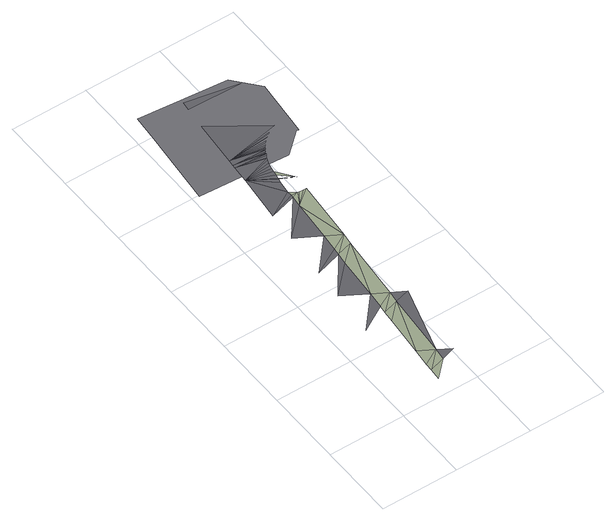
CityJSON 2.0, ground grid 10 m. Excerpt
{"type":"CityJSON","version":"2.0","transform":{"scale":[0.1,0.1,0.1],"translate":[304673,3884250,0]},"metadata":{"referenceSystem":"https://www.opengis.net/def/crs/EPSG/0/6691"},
"CityObjects":{
"road1":{"type":"Road","attributes":{"name":"3896号線","function":"4","RoadStructureAttribute.width":12.4,"RoadStructureAttribute.numberOfLanes":2},"geometry":[{"type":"MultiSurface","lod":"3","boundaries":[[[0,1,2]],[[2,3,4]],[[4,3,5]],[[2,1,3]],[[1,6,3]],[[7,8,9]],[[5,10,11]],[[5,3,10]],[[11,10,12]],[[12,13,9]],[[14,15,7]],[[9,13,7]],[[3,16,10]],[[12,10,13]],[[17,15,14]],[[10,16,13]],[[18,19,17]],[[20,19,18]],[[7,21,14]],[[7,13,21]],[[14,21,17]],[[17,22,18]],[[23,24,20]],[[18,22,20]],[[17,21,22]],[[25,24,23]],[[23,20,22]],[[26,27,28]],[[27,25,29]],[[28,27,29]],[[28,30,26]],[[31,25,23]],[[22,32,23]],[[33,34,26]],[[35,31,23]],[[36,37,26]],[[29,25,31]],[[37,38,26]],[[26,30,33]],[[28,29,31]],[[32,39,23]],[[38,40,26]],[[26,34,41]],[[40,42,26]],[[23,39,35]],[[26,41,43]],[[44,26,42]],[[26,43,36]],[[42,45,44]],[[46,47,44]],[[48,44,49]],[[50,34,33]],[[51,52,48]],[[50,43,41]],[[53,48,54]],[[55,56,53]],[[44,45,46]],[[57,58,53]],[[49,44,47]],[[51,48,49]],[[48,52,59]],[[60,61,53]],[[54,48,59]],[[62,53,54]],[[55,53,62]],[[53,63,64]],[[65,66,53]],[[53,56,67]],[[68,69,70]]],"semantics":{"surfaces":[{"type":"AuxiliaryTrafficArea","function":"1100"},{"type":"TrafficArea","function":"2020"},{"type":"TrafficArea","function":"1010"}],"values":[0,0,0,0,1,2,0,0,0,0,2,0,1,0,2,1,2,2,0,0,0,0,2,0,0,2,0,2,2,2,2,0,0,2,0,2,0,2,2,0,0,2,2,2,0,2,2,2,2,2,2,0,2,0,2,2,2,2,2,2,2,2,2,2,2,2,2,2,2]}}]},
"road2":{"type":"Road","geometry":[{"type":"MultiSurface","lod":"1","boundaries":[[[71,72,73,74,75,76,77,78]]]}]}
},
"vertices":[
[53,8,20],[74,29,20],[54,23,20],[76,45,20],[55,33,20],[57,56,20],[93,35,20],[66,155,20],[30,113,20],[64,133,20],[83,129,20],[62,108,20],[63,123,20],[85,144,20],[70,208,20],[35,173,20],[102,134,20],[72,223,20],[73,232,20],[38,213,20],[75,255,20],[92,229,20],[94,244,20],[79,307,20],[44,273,20],[81,322,20],[53,373,20],[47,312,20],[81,332,20],[81,325,20],[83,348,20],[89,325,20],[101,324,20],[84,354,20],[84,355,20],[91,325,20],[87,371,20],[88,375,20],[89,379,20],[97,324,20],[90,383,20],[85,360,20],[92,386,20],[86,366,20],[55,395,20],[92,387,20],[94,390,20],[95,392,20],[55,399,20],[95,393,20],[102,344,20],[95,394,20],[96,395,20],[56,407,20],[98,398,20],[99,400,20],[100,401,20],[104,406,20],[106,408,20],[97,397,20],[109,411,20],[111,412,20],[99,399,20],[127,421,20],[61,467,20],[115,415,20],[116,416,20],[102,403,20],[64,496,20],[134,494,20],[65,507,20],
[125,391,0],[153,416,0],[156,415,0],[163,490,0],[136,521,0],[21,532,0],[18,498,0],[9,398,0]
]}
